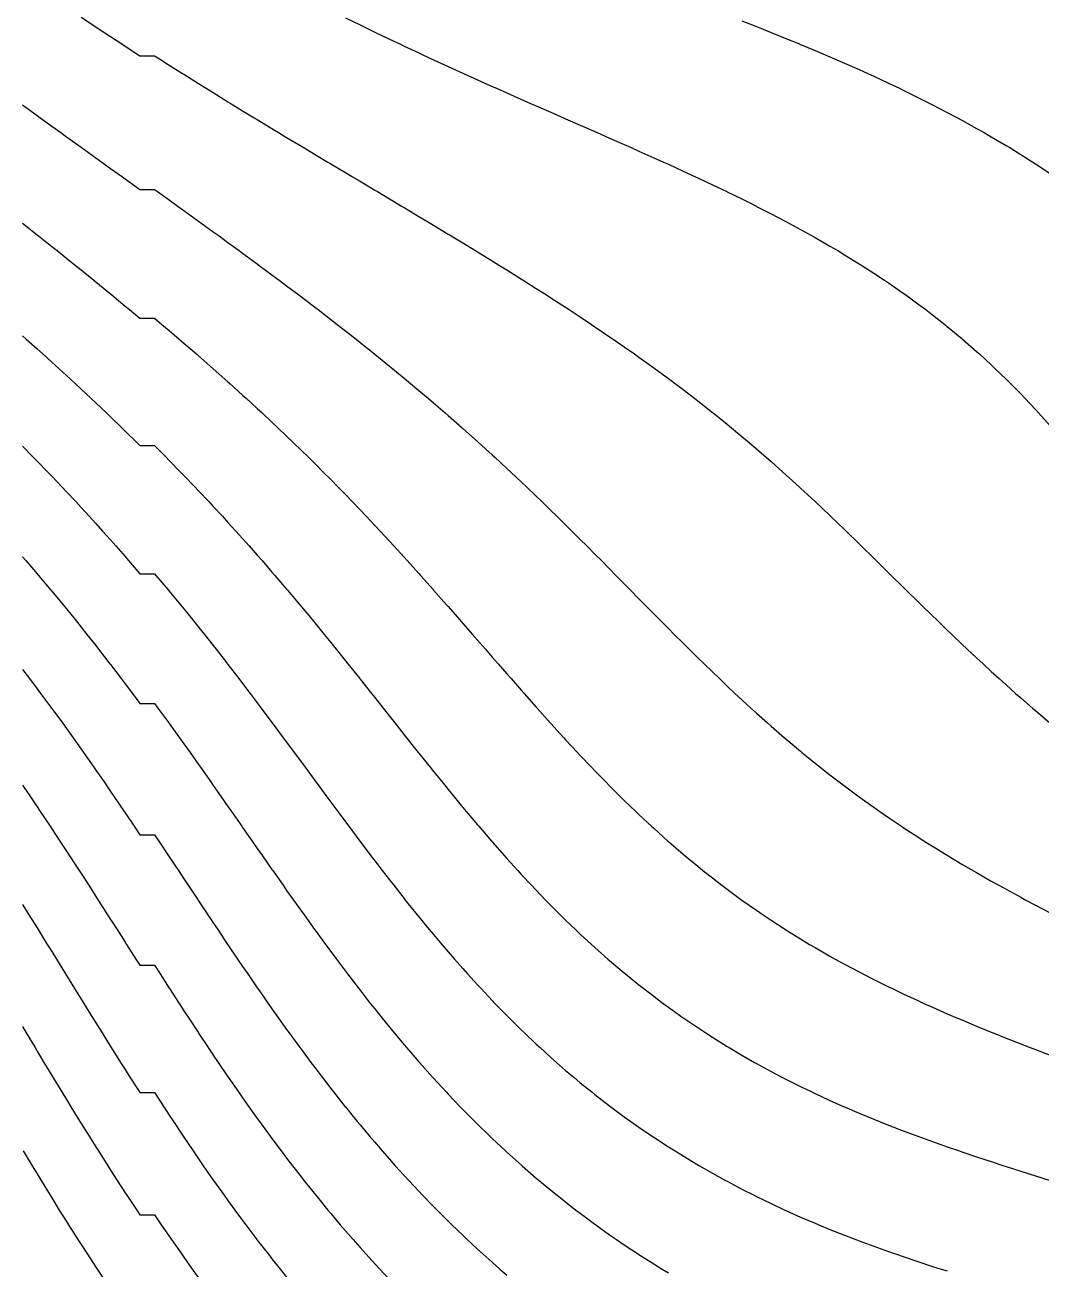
# Model space of a CAD drawing. Extents: x 1412553 to 1415230, y 4927294 to 4931784.
# Drawn here: x 1412646.69 to 1412658.41, y 4931573.37 to 4931587.71 of the extents above; entities that cross this region are included whole.
import ezdxf

# ---------------------------------------------------------------- set-up
doc = ezdxf.new("R2010")
doc.units = 0
doc.header["$MEASUREMENT"] = 0
doc.layers.add('LINE', color=2, linetype='CONTINUOUS')

msp = doc.modelspace()

# ---------------------------------------------------------------- linework, layer by layer
at = {"layer": 'LINE'}
for points in [[(1412647.338558, 4931587.802294), (1412647.507837, 4931587.689331), (1412647.54756, 4931587.66317), (1412647.677116, 4931587.577849), (1412647.807232, 4931587.493007), (1412647.846395, 4931587.46744), (1412648.015674, 4931587.358328), (1412648.184953, 4931587.358328), (1412648.24068, 4931587.322844), (1412648.354232, 4931587.250339), (1412648.508603, 4931587.152681), (1412648.523511, 4931587.14321), (1412648.69279, 4931587.037192), (1412648.780965, 4931586.982517), (1412648.862069, 4931586.931941), (1412649.031348, 4931586.827433), (1412649.056114, 4931586.812354), (1412649.200627, 4931586.723712), (1412649.334624, 4931586.642191), (1412649.369906, 4931586.620536), (1412649.539185, 4931586.517963), (1412649.615766, 4931586.472028), (1412649.708464, 4931586.415842), (1412649.877743, 4931586.314123), (1412649.898427, 4931586.301865), (1412650.047022, 4931586.21273), (1412650.183032, 4931586.131702), (1412650.216301, 4931586.111614), (1412650.38558, 4931586.01065), (1412650.468643, 4931585.961538), (1412650.554859, 4931585.909788), (1412650.724138, 4931585.808999), (1412650.754099, 4931585.791375), (1412650.893417, 4931585.708048), (1412651.039387, 4931585.621212), (1412651.062696, 4931585.607094), (1412651.231975, 4931585.505755), (1412651.323957, 4931585.451049), (1412651.401254, 4931585.404168), (1412651.570533, 4931585.302206), (1412651.606284, 4931585.280886), (1412651.739812, 4931585.199563), (1412651.886193, 4931585.110723), (1412651.909091, 4931585.096516), (1412652.07837, 4931584.992499), (1412652.163274, 4931584.940559), (1412652.247649, 4931584.887718), (1412652.416928, 4931584.782065), (1412652.435788, 4931584.770396), (1412652.586207, 4931584.675006), (1412652.704249, 4931584.600233), (1412652.755486, 4931584.566935), (1412652.924765, 4931584.457371), (1412652.967133, 4931584.43007), (1412653.094044, 4931584.346101), (1412653.224233, 4931584.259907), (1412653.263323, 4931584.233319), (1412653.432602, 4931584.118497), (1412653.475063, 4931584.089744), (1412653.601881, 4931584.001488), (1412653.719302, 4931583.91958), (1412653.77116, 4931583.882395), (1412653.940439, 4931583.760856), (1412653.956389, 4931583.749417), (1412654.109718, 4931583.636391), (1412654.186915, 4931583.579254), (1412654.278997, 4931583.509229), (1412654.410124, 4931583.409091), (1412654.448276, 4931583.379176), (1412654.617555, 4931583.245923), (1412654.62642, 4931583.238928), (1412654.786834, 4931583.109117), (1412654.836405, 4931583.068765), (1412654.956113, 4931582.968978), (1412655.040015, 4931582.898601), (1412655.125392, 4931582.825393), (1412655.23771, 4931582.728438), (1412655.294671, 4931582.678287), (1412655.430077, 4931582.558275), (1412655.46395, 4931582.527724), (1412655.617698, 4931582.388112), (1412655.633229, 4931582.373799), (1412655.801183, 4931582.217949), (1412655.802508, 4931582.216706), (1412655.971787, 4931582.056773), (1412655.981223, 4931582.047786), (1412656.141066, 4931581.894412), (1412656.158422, 4931581.877622), (1412656.310345, 4931581.730114), (1412656.333491, 4931581.707459), (1412656.479624, 4931581.564429), (1412656.507117, 4931581.537296), (1412656.648903, 4931581.397908), (1412656.679957, 4931581.367133), (1412656.818182, 4931581.231222), (1412656.852735, 4931581.19697), (1412656.987461, 4931581.06496), (1412657.026086, 4931581.026807), (1412657.15674, 4931580.899738), (1412657.200704, 4931580.856643), (1412657.326019, 4931580.736116), (1412657.37721, 4931580.68648), (1412657.495298, 4931580.574513), (1412657.556193, 4931580.516317), (1412657.664577, 4931580.415335), (1412657.738249, 4931580.346154), (1412657.833856, 4931580.258859), (1412657.923911, 4931580.175991), (1412658.003135, 4931580.105267), (1412658.113671, 4931580.005828), (1412658.172414, 4931579.954672), (1412658.307991, 4931579.835664), (1412658.341693, 4931579.807076), (1412658.507305, 4931579.665501)], [(1412650.38558, 4931587.795882), (1412650.554859, 4931587.712486), (1412650.656579, 4931587.66317), (1412650.724138, 4931587.630222), (1412650.893417, 4931587.549022), (1412651.011924, 4931587.493007), (1412651.062696, 4931587.468826), (1412651.231975, 4931587.389511), (1412651.376178, 4931587.322844), (1412651.401254, 4931587.311142), (1412651.570533, 4931587.233437), (1412651.739812, 4931587.156621), (1412651.748637, 4931587.152681), (1412651.909091, 4931587.080215), (1412652.07837, 4931587.004568), (1412652.128393, 4931586.982517), (1412652.247649, 4931586.929257), (1412652.416928, 4931586.854431), (1412652.513125, 4931586.812354), (1412652.586207, 4931586.779904), (1412652.755486, 4931586.705504), (1412652.900592, 4931586.642191), (1412652.924765, 4931586.631466), (1412653.094044, 4931586.557079), (1412653.263323, 4931586.482989), (1412653.288566, 4931586.472028), (1412653.432602, 4931586.408294), (1412653.601881, 4931586.333573), (1412653.673979, 4931586.301865), (1412653.77116, 4931586.258234), (1412653.940439, 4931586.182329), (1412654.053316, 4931586.131702), (1412654.109718, 4931586.105838), (1412654.278997, 4931586.028176), (1412654.423661, 4931585.961538), (1412654.448276, 4931585.949926), (1412654.617555, 4931585.869855), (1412654.782193, 4931585.791375), (1412654.786834, 4931585.789106), (1412654.956113, 4931585.70592), (1412655.125392, 4931585.621856), (1412655.126678, 4931585.621212), (1412655.294671, 4931585.534799), (1412655.455384, 4931585.451049), (1412655.46395, 4931585.446457), (1412655.633229, 4931585.354686), (1412655.767307, 4931585.280886), (1412655.802508, 4931585.26093), (1412655.971787, 4931585.163565), (1412656.062147, 4931585.110723), (1412656.141066, 4931585.063139), (1412656.310345, 4931584.959245), (1412656.340265, 4931584.940559), (1412656.479624, 4931584.850763), (1412656.601858, 4931584.770396), (1412656.648903, 4931584.738466), (1412656.818182, 4931584.621275), (1412656.847973, 4931584.600233), (1412656.987461, 4931584.49849), (1412657.079245, 4931584.43007), (1412657.15674, 4931584.370424), (1412657.297207, 4931584.259907), (1412657.326019, 4931584.236513), (1412657.495298, 4931584.09598), (1412657.502648, 4931584.089744), (1412657.664577, 4931583.948052), (1412657.696382, 4931583.91958), (1412657.833856, 4931583.792831), (1412657.879883, 4931583.749417), (1412658.003135, 4931583.629852), (1412658.054138, 4931583.579254), (1412658.172414, 4931583.458819), (1412658.22017, 4931583.409091), (1412658.341693, 4931583.27952), (1412658.378929, 4931583.238928), (1412658.510972, 4931583.091985)], [(1412654.956113, 4931587.759947), (1412655.125392, 4931587.693609), (1412655.202417, 4931587.66317), (1412655.294671, 4931587.626221), (1412655.46395, 4931587.557783), (1412655.622766, 4931587.493007), (1412655.633229, 4931587.488674), (1412655.802508, 4931587.417631), (1412655.971787, 4931587.345835), (1412656.025245, 4931587.322844), (1412656.141066, 4931587.272154), (1412656.310345, 4931587.197061), (1412656.408963, 4931587.152681), (1412656.479624, 4931587.120263), (1412656.648903, 4931587.041343), (1412656.773222, 4931586.982517), (1412656.818182, 4931586.960791), (1412656.987461, 4931586.877518), (1412657.117843, 4931586.812354), (1412657.15674, 4931586.792464), (1412657.326019, 4931586.704277), (1412657.443203, 4931586.642191), (1412657.495298, 4931586.613898), (1412657.664577, 4931586.52022), (1412657.750112, 4931586.472028), (1412657.833856, 4931586.423567), (1412658.003135, 4931586.323785), (1412658.039626, 4931586.301865), (1412658.172414, 4931586.219801), (1412658.312384, 4931586.131702), (1412658.341693, 4931586.112695), (1412658.510972, 4931586.000751)], [(1412646.661442, 4931586.791927), (1412646.830721, 4931586.66874), (1412646.867499, 4931586.642191), (1412647, 4931586.546181), (1412647.102922, 4931586.472028), (1412647.169279, 4931586.423982), (1412647.338558, 4931586.302075), (1412647.338854, 4931586.301865), (1412647.507837, 4931586.180667), (1412647.576456, 4931586.131702), (1412647.677116, 4931586.059321), (1412647.813746, 4931585.961538), (1412647.846395, 4931585.937964), (1412648.015674, 4931585.816629), (1412648.184953, 4931585.816629), (1412648.220445, 4931585.791375), (1412648.354232, 4931585.695179), (1412648.457537, 4931585.621212), (1412648.523511, 4931585.573422), (1412648.69279, 4931585.451288), (1412648.693124, 4931585.451049), (1412648.862069, 4931585.328752), (1412648.928449, 4931585.280886), (1412649.031348, 4931585.205615), (1412649.161535, 4931585.110723), (1412649.200627, 4931585.081787), (1412649.369906, 4931584.957174), (1412649.392638, 4931584.940559), (1412649.539185, 4931584.831625), (1412649.621834, 4931584.770396), (1412649.708464, 4931584.705056), (1412649.847885, 4931584.600233), (1412649.877743, 4931584.577356), (1412650.047022, 4931584.448358), (1412650.071171, 4931584.43007), (1412650.216301, 4931584.317936), (1412650.291638, 4931584.259907), (1412650.38558, 4931584.186004), (1412650.508321, 4931584.089744), (1412650.554859, 4931584.052441), (1412650.72113, 4931583.91958), (1412650.724138, 4931583.917122), (1412650.893417, 4931583.779792), (1412650.930991, 4931583.749417), (1412651.062696, 4931583.640444), (1412651.136887, 4931583.579254), (1412651.231975, 4931583.498948), (1412651.33874, 4931583.409091), (1412651.401254, 4931583.355194), (1412651.536605, 4931583.238928), (1412651.570533, 4931583.209074), (1412651.730593, 4931583.068765), (1412651.739812, 4931583.060487), (1412651.909091, 4931582.909298), (1412651.921129, 4931582.898601), (1412652.07837, 4931582.755514), (1412652.108248, 4931582.728438), (1412652.247649, 4931582.59913), (1412652.291893, 4931582.558275), (1412652.416928, 4931582.44018), (1412652.472319, 4931582.388112), (1412652.586207, 4931582.278716), (1412652.649796, 4931582.217949), (1412652.755486, 4931582.114866), (1412652.824645, 4931582.047786), (1412652.924765, 4931581.948813), (1412652.99721, 4931581.877622), (1412653.094044, 4931581.780811), (1412653.167887, 4931581.707459), (1412653.263323, 4931581.611191), (1412653.337082, 4931581.537296), (1412653.432602, 4931581.440344), (1412653.505256, 4931581.367133), (1412653.601881, 4931581.268702), (1412653.672857, 4931581.19697), (1412653.77116, 4931581.096807), (1412653.840427, 4931581.026807), (1412653.940439, 4931580.925183), (1412654.008487, 4931580.856643), (1412654.109718, 4931580.754426), (1412654.177642, 4931580.68648), (1412654.278997, 4931580.585117), (1412654.348472, 4931580.516317), (1412654.448276, 4931580.417814), (1412654.521635, 4931580.346154), (1412654.617555, 4931580.253047), (1412654.697812, 4931580.175991), (1412654.786834, 4931580.091295), (1412654.877689, 4931580.005828), (1412654.956113, 4931579.932948), (1412655.062044, 4931579.835664), (1412655.125392, 4931579.778328), (1412655.251602, 4931579.665501), (1412655.294671, 4931579.627658), (1412655.447187, 4931579.495338), (1412655.46395, 4931579.481076), (1412655.633229, 4931579.33898), (1412655.649882, 4931579.325175), (1412655.802508, 4931579.201488), (1412655.86059, 4931579.155012), (1412655.971787, 4931579.068178), (1412656.079846, 4931578.984848), (1412656.141066, 4931578.938854), (1412656.308475, 4931578.814685), (1412656.310345, 4931578.813336), (1412656.479624, 4931578.692704), (1412656.548021, 4931578.644522), (1412656.648903, 4931578.575488), (1412656.798444, 4931578.474359), (1412656.818182, 4931578.461401), (1412656.987461, 4931578.351413), (1412657.060858, 4931578.304196), (1412657.15674, 4931578.244375), (1412657.326019, 4931578.139765), (1412657.335355, 4931578.134033), (1412657.495298, 4931578.038858), (1412657.622303, 4931577.963869), (1412657.664577, 4931577.939677), (1412657.833856, 4931577.843293), (1412657.921347, 4931577.793706), (1412658.003135, 4931577.748775), (1412658.172414, 4931577.656081), (1412658.231904, 4931577.623543), (1412658.341693, 4931577.565329), (1412658.510972, 4931577.475685)], [(1412646.661442, 4931585.428761), (1412646.830721, 4931585.294582), (1412646.848084, 4931585.280886), (1412647, 4931585.159859), (1412647.06182, 4931585.110723), (1412647.169279, 4931585.024366), (1412647.273782, 4931584.940559), (1412647.338558, 4931584.887979), (1412647.48368, 4931584.770396), (1412647.507837, 4931584.750566), (1412647.677116, 4931584.612045), (1412647.691613, 4931584.600233), (1412647.846395, 4931584.472262), (1412647.897516, 4931584.43007), (1412648.015674, 4931584.331024), (1412648.184953, 4931584.331024), (1412648.269948, 4931584.259907), (1412648.354232, 4931584.188211), (1412648.470181, 4931584.089744), (1412648.523511, 4931584.043663), (1412648.667364, 4931583.91958), (1412648.69279, 4931583.897245), (1412648.861381, 4931583.749417), (1412648.862069, 4931583.748802), (1412649.031348, 4931583.598175), (1412649.052658, 4931583.579254), (1412649.200627, 4931583.445217), (1412649.240596, 4931583.409091), (1412649.369906, 4931583.289771), (1412649.425146, 4931583.238928), (1412649.539185, 4931583.131708), (1412649.606314, 4931583.068765), (1412649.708464, 4931582.970885), (1412649.784139, 4931582.898601), (1412649.877743, 4931582.807197), (1412649.958677, 4931582.728438), (1412650.047022, 4931582.640536), (1412650.130006, 4931582.558275), (1412650.216301, 4931582.470816), (1412650.298253, 4931582.388112), (1412650.38558, 4931582.297994), (1412650.463517, 4931582.217949), (1412650.554859, 4931582.122056), (1412650.625968, 4931582.047786), (1412650.724138, 4931581.943029), (1412650.785785, 4931581.877622), (1412650.893417, 4931581.761004), (1412650.943152, 4931581.707459), (1412651.062696, 4931581.576139), (1412651.098302, 4931581.537296), (1412651.231975, 4931581.38864), (1412651.251464, 4931581.367133), (1412651.401254, 4931581.1988), (1412651.402897, 4931581.19697), (1412651.553352, 4931581.026807), (1412651.570533, 4931581.007069), (1412651.702739, 4931580.856643), (1412651.739812, 4931580.813865), (1412651.851359, 4931580.68648), (1412651.909091, 4931580.619739), (1412651.999561, 4931580.516317), (1412652.07837, 4931580.42528), (1412652.147698, 4931580.346154), (1412652.247649, 4931580.231127), (1412652.296181, 4931580.175991), (1412652.416928, 4931580.037992), (1412652.445458, 4931580.005828), (1412652.586207, 4931579.846555), (1412652.595974, 4931579.835664), (1412652.748431, 4931579.665501), (1412652.755486, 4931579.657632), (1412652.903378, 4931579.495338), (1412652.924765, 4931579.471922), (1412653.061123, 4931579.325175), (1412653.094044, 4931579.289905), (1412653.222268, 4931579.155012), (1412653.263323, 4931579.112109), (1412653.387461, 4931578.984848), (1412653.432602, 4931578.938985), (1412653.557432, 4931578.814685), (1412653.601881, 4931578.770904), (1412653.732922, 4931578.644522), (1412653.77116, 4931578.608113), (1412653.914766, 4931578.474359), (1412653.940439, 4931578.450791), (1412654.103842, 4931578.304196), (1412654.109718, 4931578.299008), (1412654.278997, 4931578.153138), (1412654.301709, 4931578.134033), (1412654.448276, 4931578.012979), (1412654.509214, 4931577.963869), (1412654.617555, 4931577.878241), (1412654.727266, 4931577.793706), (1412654.786834, 4931577.748732), (1412654.956113, 4931577.624232), (1412654.957074, 4931577.623543), (1412655.125392, 4931577.505517), (1412655.201748, 4931577.45338), (1412655.294671, 4931577.391325), (1412655.460997, 4931577.283217), (1412655.46395, 4931577.28134), (1412655.633229, 4931577.17655), (1412655.738589, 4931577.113054), (1412655.802508, 4931577.075409), (1412655.971787, 4931576.978295), (1412656.035067, 4931576.94289), (1412656.141066, 4931576.884952), (1412656.310345, 4931576.794755), (1412656.352652, 4931576.772727), (1412656.479624, 4931576.708138), (1412656.648903, 4931576.624058), (1412656.693084, 4931576.602564), (1412656.818182, 4931576.543087), (1412656.987461, 4931576.464303), (1412657.057267, 4931576.432401), (1412657.15674, 4931576.387948), (1412657.326019, 4931576.313617), (1412657.444917, 4931576.262238), (1412657.495298, 4931576.240935), (1412657.664577, 4931576.17025), (1412657.833856, 4931576.10054), (1412657.85456, 4931576.092075), (1412658.003135, 4931576.032591), (1412658.172414, 4931575.96543), (1412658.28277, 4931575.921911), (1412658.341693, 4931575.899136), (1412658.510972, 4931575.833836)], [(1412646.661442, 4931584.128478), (1412646.705463, 4931584.089744), (1412646.830721, 4931583.977969), (1412646.896191, 4931583.91958), (1412647, 4931583.825597), (1412647.084189, 4931583.749417), (1412647.169279, 4931583.671189), (1412647.269331, 4931583.579254), (1412647.338558, 4931583.51457), (1412647.451518, 4931583.409091), (1412647.507837, 4931583.355573), (1412647.63069, 4931583.238928), (1412647.677116, 4931583.194035), (1412647.806783, 4931583.068765), (1412647.846395, 4931583.029764), (1412647.979781, 4931582.898601), (1412648.015674, 4931582.862609), (1412648.184953, 4931582.862609), (1412648.318947, 4931582.728438), (1412648.354232, 4931582.69239), (1412648.485731, 4931582.558275), (1412648.523511, 4931582.518946), (1412648.649464, 4931582.388112), (1412648.69279, 4931582.342158), (1412648.810192, 4931582.217949), (1412648.862069, 4931582.161893), (1412648.967981, 4931582.047786), (1412649.031348, 4931581.978048), (1412649.122918, 4931581.877622), (1412649.200627, 4931581.790571), (1412649.275114, 4931581.707459), (1412649.369906, 4931581.599441), (1412649.424689, 4931581.537296), (1412649.539185, 4931581.404682), (1412649.571771, 4931581.367133), (1412649.708464, 4931581.206381), (1412649.716513, 4931581.19697), (1412649.859509, 4931581.026807), (1412649.877743, 4931581.004705), (1412650.000739, 4931580.856643), (1412650.047022, 4931580.799894), (1412650.140225, 4931580.68648), (1412650.216301, 4931580.592274), (1412650.278158, 4931580.516317), (1412650.38558, 4931580.382249), (1412650.414766, 4931580.346154), (1412650.550379, 4931580.175991), (1412650.554859, 4931580.170307), (1412650.68589, 4931580.005828), (1412650.724138, 4931579.957207), (1412650.820848, 4931579.835664), (1412650.893417, 4931579.743463), (1412650.955543, 4931579.665501), (1412651.062696, 4931579.529799), (1412651.09027, 4931579.495338), (1412651.225507, 4931579.325175), (1412651.231975, 4931579.317005), (1412651.362144, 4931579.155012), (1412651.401254, 4931579.10613), (1412651.499846, 4931578.984848), (1412651.570533, 4931578.897684), (1412651.638987, 4931578.814685), (1412651.739812, 4931578.692394), (1412651.779995, 4931578.644522), (1412651.909091, 4931578.490958), (1412651.923312, 4931578.474359), (1412652.069666, 4931578.304196), (1412652.07837, 4931578.294127), (1412652.219656, 4931578.134033), (1412652.247649, 4931578.102505), (1412652.373453, 4931577.963869), (1412652.416928, 4931577.916326), (1412652.531657, 4931577.793706), (1412652.586207, 4931577.735936), (1412652.694901, 4931577.623543), (1412652.755486, 4931577.561558), (1412652.863895, 4931577.45338), (1412652.924765, 4931577.393356), (1412653.039416, 4931577.283217), (1412653.094044, 4931577.231406), (1412653.222274, 4931577.113054), (1412653.263323, 4931577.075686), (1412653.41338, 4931576.94289), (1412653.432602, 4931576.926126), (1412653.601881, 4931576.782764), (1412653.614092, 4931576.772727), (1412653.77116, 4931576.645627), (1412653.826037, 4931576.602564), (1412653.940439, 4931576.514214), (1412654.049779, 4931576.432401), (1412654.109718, 4931576.388275), (1412654.278997, 4931576.267632), (1412654.286819, 4931576.262238), (1412654.448276, 4931576.15272), (1412654.540728, 4931576.092075), (1412654.617555, 4931576.042502), (1412654.786834, 4931575.936944), (1412654.811768, 4931575.921911), (1412654.956113, 4931575.836312), (1412655.103777, 4931575.751748), (1412655.125392, 4931575.739567), (1412655.294671, 4931575.647361), (1412655.419719, 4931575.581585), (1412655.46395, 4931575.558678), (1412655.633229, 4931575.473919), (1412655.762429, 4931575.411422), (1412655.802508, 4931575.392324), (1412655.971787, 4931575.314243), (1412656.135442, 4931575.241259), (1412656.141066, 4931575.238786), (1412656.310345, 4931575.166574), (1412656.479624, 4931575.096633), (1412656.54323, 4931575.071096), (1412656.648903, 4931575.029232), (1412656.818182, 4931574.964017), (1412656.986518, 4931574.900932), (1412656.987461, 4931574.900583), (1412657.15674, 4931574.839307), (1412657.326019, 4931574.779473), (1412657.466762, 4931574.730769), (1412657.495298, 4931574.721006), (1412657.664577, 4931574.664011), (1412657.833856, 4931574.60799), (1412657.979072, 4931574.560606), (1412658.003135, 4931574.552834), (1412658.172414, 4931574.498612), (1412658.341693, 4931574.444919), (1412658.510972, 4931574.391619)], [(1412646.661442, 4931582.854944), (1412646.786997, 4931582.728438), (1412646.830721, 4931582.683587), (1412646.952896, 4931582.558275), (1412647, 4931582.509057), (1412647.115803, 4931582.388112), (1412647.169279, 4931582.331186), (1412647.275726, 4931582.217949), (1412647.338558, 4931582.149783), (1412647.432677, 4931582.047786), (1412647.507837, 4931581.964691), (1412647.586705, 4931581.877622), (1412647.677116, 4931581.775762), (1412647.737852, 4931581.707459), (1412647.846395, 4931581.582862), (1412647.88618, 4931581.537296), (1412648.015674, 4931581.385908), (1412648.184953, 4931581.385908), (1412648.201058, 4931581.367133), (1412648.344198, 4931581.19697), (1412648.354232, 4931581.184817), (1412648.485161, 4931581.026807), (1412648.523511, 4931580.979578), (1412648.623758, 4931580.856643), (1412648.69279, 4931580.770283), (1412648.760104, 4931580.68648), (1412648.862069, 4931580.557053), (1412648.894339, 4931580.516317), (1412649.026691, 4931580.346154), (1412649.031348, 4931580.340077), (1412649.157925, 4931580.175991), (1412649.200627, 4931580.119661), (1412649.287565, 4931580.005828), (1412649.369906, 4931579.896205), (1412649.415758, 4931579.835664), (1412649.539185, 4931579.670162), (1412649.542692, 4931579.665501), (1412649.669437, 4931579.495338), (1412649.708464, 4931579.442255), (1412649.795442, 4931579.325175), (1412649.877743, 4931579.213048), (1412649.920825, 4931579.155012), (1412650.045855, 4931578.984848), (1412650.047022, 4931578.983251), (1412650.17173, 4931578.814685), (1412650.216301, 4931578.753965), (1412650.297736, 4931578.644522), (1412650.38558, 4931578.525733), (1412650.424131, 4931578.474359), (1412650.551274, 4931578.304196), (1412650.554859, 4931578.299395), (1412650.680329, 4931578.134033), (1412650.724138, 4931578.076183), (1412650.810667, 4931577.963869), (1412650.893417, 4931577.856436), (1412650.942624, 4931577.793706), (1412651.062696, 4931577.640859), (1412651.076563, 4931577.623543), (1412651.213375, 4931577.45338), (1412651.231975, 4931577.43035), (1412651.3533, 4931577.283217), (1412651.401254, 4931577.225355), (1412651.496389, 4931577.113054), (1412651.570533, 4931577.026099), (1412651.643131, 4931576.94289), (1412651.739812, 4931576.832914), (1412651.794011, 4931576.772727), (1412651.909091, 4931576.646046), (1412651.949591, 4931576.602564), (1412652.07837, 4931576.465644), (1412652.110463, 4931576.432401), (1412652.247649, 4931576.29177), (1412652.277249, 4931576.262238), (1412652.416928, 4931576.124409), (1412652.450633, 4931576.092075), (1412652.586207, 4931575.96351), (1412652.631371, 4931575.921911), (1412652.755486, 4931575.808945), (1412652.820243, 4931575.751748), (1412652.924765, 4931575.660533), (1412653.018082, 4931575.581585), (1412653.094044, 4931575.518098), (1412653.225812, 4931575.411422), (1412653.263323, 4931575.381415), (1412653.432602, 4931575.250357), (1412653.444755, 4931575.241259), (1412653.601881, 4931575.125033), (1412653.677326, 4931575.071096), (1412653.77116, 4931575.004782), (1412653.923288, 4931574.900932), (1412653.940439, 4931574.889354), (1412654.109718, 4931574.779061), (1412654.186544, 4931574.730769), (1412654.278997, 4931574.673261), (1412654.448276, 4931574.571726), (1412654.46751, 4931574.560606), (1412654.617555, 4931574.474701), (1412654.77027, 4931574.390443), (1412654.786834, 4931574.381386), (1412654.956113, 4931574.292215), (1412655.097877, 4931574.22028), (1412655.125392, 4931574.206429), (1412655.294671, 4931574.124346), (1412655.453627, 4931574.050117), (1412655.46395, 4931574.045329), (1412655.633229, 4931573.969665), (1412655.802508, 4931573.896778), (1412655.843028, 4931573.879953), (1412655.971787, 4931573.826788), (1412656.141066, 4931573.759367), (1412656.270035, 4931573.70979), (1412656.310345, 4931573.694363), (1412656.479624, 4931573.63173), (1412656.648903, 4931573.571172), (1412656.739942, 4931573.539627), (1412656.818182, 4931573.5126), (1412656.987461, 4931573.45585), (1412657.15674, 4931573.400749), (1412657.255452, 4931573.369464), (1412657.326019, 4931573.347137)], [(1412646.661442, 4931581.580485), (1412646.699338, 4931581.537296), (1412646.830721, 4931581.384588), (1412646.845752, 4931581.367133), (1412646.98954, 4931581.19697), (1412647, 4931581.18436), (1412647.130901, 4931581.026807), (1412647.169279, 4931580.979673), (1412647.269656, 4931580.856643), (1412647.338558, 4931580.770484), (1412647.405902, 4931580.68648), (1412647.507837, 4931580.55677), (1412647.539725, 4931580.516317), (1412647.671319, 4931580.346154), (1412647.677116, 4931580.338536), (1412647.801298, 4931580.175991), (1412647.846395, 4931580.115832), (1412647.929237, 4931580.005828), (1412648.015674, 4931579.88891), (1412648.184953, 4931579.88891), (1412648.224528, 4931579.835664), (1412648.348847, 4931579.665501), (1412648.354232, 4931579.658031), (1412648.472269, 4931579.495338), (1412648.523511, 4931579.423545), (1412648.594226, 4931579.325175), (1412648.69279, 4931579.18596), (1412648.714878, 4931579.155012), (1412648.834891, 4931578.984848), (1412648.862069, 4931578.945869), (1412648.954387, 4931578.814685), (1412649.031348, 4931578.703977), (1412649.0731, 4931578.644522), (1412649.191397, 4931578.474359), (1412649.200627, 4931578.460994), (1412649.310158, 4931578.304196), (1412649.369906, 4931578.217931), (1412649.428736, 4931578.134033), (1412649.539185, 4931577.975427), (1412649.547342, 4931577.963869), (1412649.667092, 4931577.793706), (1412649.708464, 4931577.734685), (1412649.78752, 4931577.623543), (1412649.877743, 4931577.496324), (1412649.908681, 4931577.45338), (1412650.031182, 4931577.283217), (1412650.047022, 4931577.261237), (1412650.15565, 4931577.113054), (1412650.216301, 4931577.030379), (1412650.281654, 4931576.94289), (1412650.38558, 4931576.804072), (1412650.409497, 4931576.772727), (1412650.539864, 4931576.602564), (1412650.554859, 4931576.58309), (1412650.673284, 4931576.432401), (1412650.724138, 4931576.368026), (1412650.809514, 4931576.262238), (1412650.893417, 4931576.158927), (1412650.948941, 4931576.092075), (1412651.062696, 4931575.95609), (1412651.091961, 4931575.921911), (1412651.231975, 4931575.759679), (1412651.238988, 4931575.751748), (1412651.390785, 4931575.581585), (1412651.401254, 4931575.569953), (1412651.547615, 4931575.411422), (1412651.570533, 4931575.386825), (1412651.709774, 4931575.241259), (1412651.739812, 4931575.21015), (1412651.877777, 4931575.071096), (1412651.909091, 4931575.039835), (1412652.052161, 4931574.900932), (1412652.07837, 4931574.875732), (1412652.233507, 4931574.730769), (1412652.247649, 4931574.717681), (1412652.416928, 4931574.565544), (1412652.42259, 4931574.560606), (1412652.586207, 4931574.419255), (1412652.620592, 4931574.390443), (1412652.755486, 4931574.278421), (1412652.827709, 4931574.22028), (1412652.924765, 4931574.14281), (1412653.04463, 4931574.050117), (1412653.094044, 4931574.012206), (1412653.263323, 4931573.886438), (1412653.272347, 4931573.879953), (1412653.432602, 4931573.765595), (1412653.513427, 4931573.70979), (1412653.601881, 4931573.649102), (1412653.766819, 4931573.539627), (1412653.77116, 4931573.536761), (1412653.940439, 4931573.428821), (1412654.036738, 4931573.369464), (1412654.109718, 4931573.324671)], [(1412646.661442, 4931580.283344), (1412646.743837, 4931580.175991), (1412646.830721, 4931580.060571), (1412646.872028, 4931580.005828), (1412646.998017, 4931579.835664), (1412647, 4931579.832945), (1412647.122519, 4931579.665501), (1412647.169279, 4931579.60041), (1412647.245053, 4931579.495338), (1412647.338558, 4931579.363348), (1412647.365724, 4931579.325175), (1412647.485007, 4931579.155012), (1412647.507837, 4931579.121976), (1412647.603134, 4931578.984848), (1412647.677116, 4931578.876706), (1412647.719816, 4931578.814685), (1412647.835359, 4931578.644522), (1412647.846395, 4931578.628095), (1412647.950447, 4931578.474359), (1412648.015674, 4931578.376737), (1412648.184953, 4931578.376737), (1412648.233823, 4931578.304196), (1412648.34718, 4931578.134033), (1412648.354232, 4931578.123369), (1412648.460716, 4931577.963869), (1412648.523511, 4931577.868899), (1412648.573746, 4931577.793706), (1412648.686547, 4931577.623543), (1412648.69279, 4931577.614086), (1412648.800122, 4931577.45338), (1412648.862069, 4931577.36007), (1412648.913735, 4931577.283217), (1412649.02764, 4931577.113054), (1412649.031348, 4931577.10751), (1412649.14298, 4931576.94289), (1412649.200627, 4931576.857684), (1412649.258958, 4931576.772727), (1412649.369906, 4931576.611013), (1412649.375794, 4931576.602564), (1412649.494655, 4931576.432401), (1412649.539185, 4931576.368742), (1412649.61496, 4931576.262238), (1412649.708464, 4931576.131142), (1412649.73683, 4931576.092075), (1412649.86089, 4931575.921911), (1412649.877743, 4931575.898912), (1412649.987652, 4931575.751748), (1412650.047022, 4931575.672665), (1412650.116779, 4931575.581585), (1412650.216301, 4931575.452416), (1412650.248549, 4931575.411422), (1412650.38333, 4931575.241259), (1412650.38558, 4931575.23844), (1412650.522121, 4931575.071096), (1412650.554859, 4931575.031277), (1412650.664477, 4931574.900932), (1412650.724138, 4931574.830558), (1412650.810741, 4931574.730769), (1412650.893417, 4931574.636304), (1412650.961281, 4931574.560606), (1412651.062696, 4931574.448453), (1412651.116468, 4931574.390443), (1412651.231975, 4931574.266897), (1412651.27668, 4931574.22028), (1412651.401254, 4931574.091489), (1412651.442325, 4931574.050117), (1412651.570533, 4931573.92204), (1412651.613791, 4931573.879953), (1412651.739812, 4931573.758331), (1412651.791482, 4931573.70979), (1412651.909091, 4931573.600151), (1412651.97581, 4931573.539627), (1412652.07837, 4931573.447259), (1412652.167162, 4931573.369464), (1412652.247649, 4931573.299405)], [(1412646.661442, 4931578.948844), (1412646.753268, 4931578.814685), (1412646.830721, 4931578.699657), (1412646.868006, 4931578.644522), (1412646.981454, 4931578.474359), (1412647, 4931578.446197), (1412647.094012, 4931578.304196), (1412647.169279, 4931578.188902), (1412647.205317, 4931578.134033), (1412647.315804, 4931577.963869), (1412647.338558, 4931577.928479), (1412647.425828, 4931577.793706), (1412647.507837, 4931577.665649), (1412647.535017, 4931577.623543), (1412647.644, 4931577.45338), (1412647.677116, 4931577.401286), (1412647.752858, 4931577.283217), (1412647.846395, 4931577.136281), (1412647.861329, 4931577.113054), (1412647.970291, 4931576.94289), (1412648.015674, 4931576.871681), (1412648.184953, 4931576.871681), (1412648.248722, 4931576.772727), (1412648.354232, 4931576.608332), (1412648.357979, 4931576.602564), (1412648.468441, 4931576.432401), (1412648.523511, 4931576.347422), (1412648.579446, 4931576.262238), (1412648.69112, 4931576.092075), (1412648.69279, 4931576.089535), (1412648.804614, 4931575.921911), (1412648.862069, 4931575.835901), (1412648.919146, 4931575.751748), (1412649.031348, 4931575.586747), (1412649.034915, 4931575.581585), (1412649.153047, 4931575.411422), (1412649.200627, 4931575.343182), (1412649.272924, 4931575.241259), (1412649.369906, 4931575.105222), (1412649.394676, 4931575.071096), (1412649.51897, 4931574.900932), (1412649.539185, 4931574.873442), (1412649.646108, 4931574.730769), (1412649.708464, 4931574.648149), (1412649.775848, 4931574.560606), (1412649.877743, 4931574.429209), (1412649.908425, 4931574.390443), (1412650.044183, 4931574.22028), (1412650.047022, 4931574.216751), (1412650.183946, 4931574.050117), (1412650.216301, 4931574.011067), (1412650.327318, 4931573.879953), (1412650.38558, 4931573.811721), (1412650.474577, 4931573.70979), (1412650.554859, 4931573.618601), (1412650.625984, 4931573.539627), (1412650.724138, 4931573.431542), (1412650.781831, 4931573.369464), (1412650.893417, 4931573.250352)], [(1412646.661442, 4931577.572777), (1412646.736601, 4931577.45338), (1412646.830721, 4931577.302225), (1412646.842631, 4931577.283217), (1412646.948464, 4931577.113054), (1412647, 4931577.029506), (1412647.053819, 4931576.94289), (1412647.158784, 4931576.772727), (1412647.169279, 4931576.755635), (1412647.264061, 4931576.602564), (1412647.338558, 4931576.481589), (1412647.369129, 4931576.432401), (1412647.474555, 4931576.262238), (1412647.507837, 4931576.208393), (1412647.580479, 4931576.092075), (1412647.677116, 4931575.937022), (1412647.686639, 4931575.921911), (1412647.793935, 4931575.751748), (1412647.846395, 4931575.668576), (1412647.901938, 4931575.581585), (1412648.010724, 4931575.411422), (1412648.015674, 4931575.403702), (1412648.184953, 4931575.403702), (1412648.290518, 4931575.241259), (1412648.354232, 4931575.143512), (1412648.402108, 4931575.071096), (1412648.515079, 4931574.900932), (1412648.523511, 4931574.888297), (1412648.630241, 4931574.730769), (1412648.69279, 4931574.638964), (1412648.747034, 4931574.560606), (1412648.862069, 4931574.395478), (1412648.865636, 4931574.390443), (1412648.987047, 4931574.22028), (1412649.031348, 4931574.158644), (1412649.11073, 4931574.050117), (1412649.200627, 4931573.928188), (1412649.236841, 4931573.879953), (1412649.365655, 4931573.70979), (1412649.369906, 4931573.704222), (1412649.497954, 4931573.539627), (1412649.539185, 4931573.487088), (1412649.633297, 4931573.369464), (1412649.708464, 4931573.276336)], [(1412646.661442, 4931576.165099), (1412646.705391, 4931576.092075), (1412646.807432, 4931575.921911), (1412646.830721, 4931575.882987), (1412646.9099, 4931575.751748), (1412647, 4931575.602133), (1412647.012486, 4931575.581585), (1412647.115893, 4931575.411422), (1412647.169279, 4931575.323605), (1412647.219848, 4931575.241259), (1412647.3245, 4931575.071096), (1412647.338558, 4931575.048293), (1412647.430427, 4931574.900932), (1412647.507837, 4931574.777171), (1412647.537209, 4931574.730769), (1412647.645374, 4931574.560606), (1412647.677116, 4931574.510916), (1412647.755079, 4931574.390443), (1412647.846395, 4931574.250146), (1412647.866103, 4931574.22028), (1412647.97911, 4931574.050117), (1412648.015674, 4931573.995443), (1412648.184953, 4931573.995443), (1412648.26332, 4931573.879953), (1412648.354232, 4931573.747017), (1412648.380083, 4931573.70979), (1412648.49919, 4931573.539627), (1412648.523511, 4931573.505172), (1412648.620853, 4931573.369464), (1412648.69279, 4931573.27007)], [(1412646.671308, 4931574.730769), (1412646.773547, 4931574.560606), (1412646.830721, 4931574.465787), (1412646.876594, 4931574.390443), (1412646.980652, 4931574.22028), (1412647, 4931574.18879), (1412647.08613, 4931574.050117), (1412647.169279, 4931573.917077), (1412647.192748, 4931573.879953), (1412647.301011, 4931573.70979), (1412647.338558, 4931573.651196), (1412647.410943, 4931573.539627), (1412647.507837, 4931573.39154), (1412647.522471, 4931573.369464), (1412647.636157, 4931573.199301)]]:
    msp.add_lwpolyline(points, dxfattribs=at)

doc.saveas('drawing.dxf')
